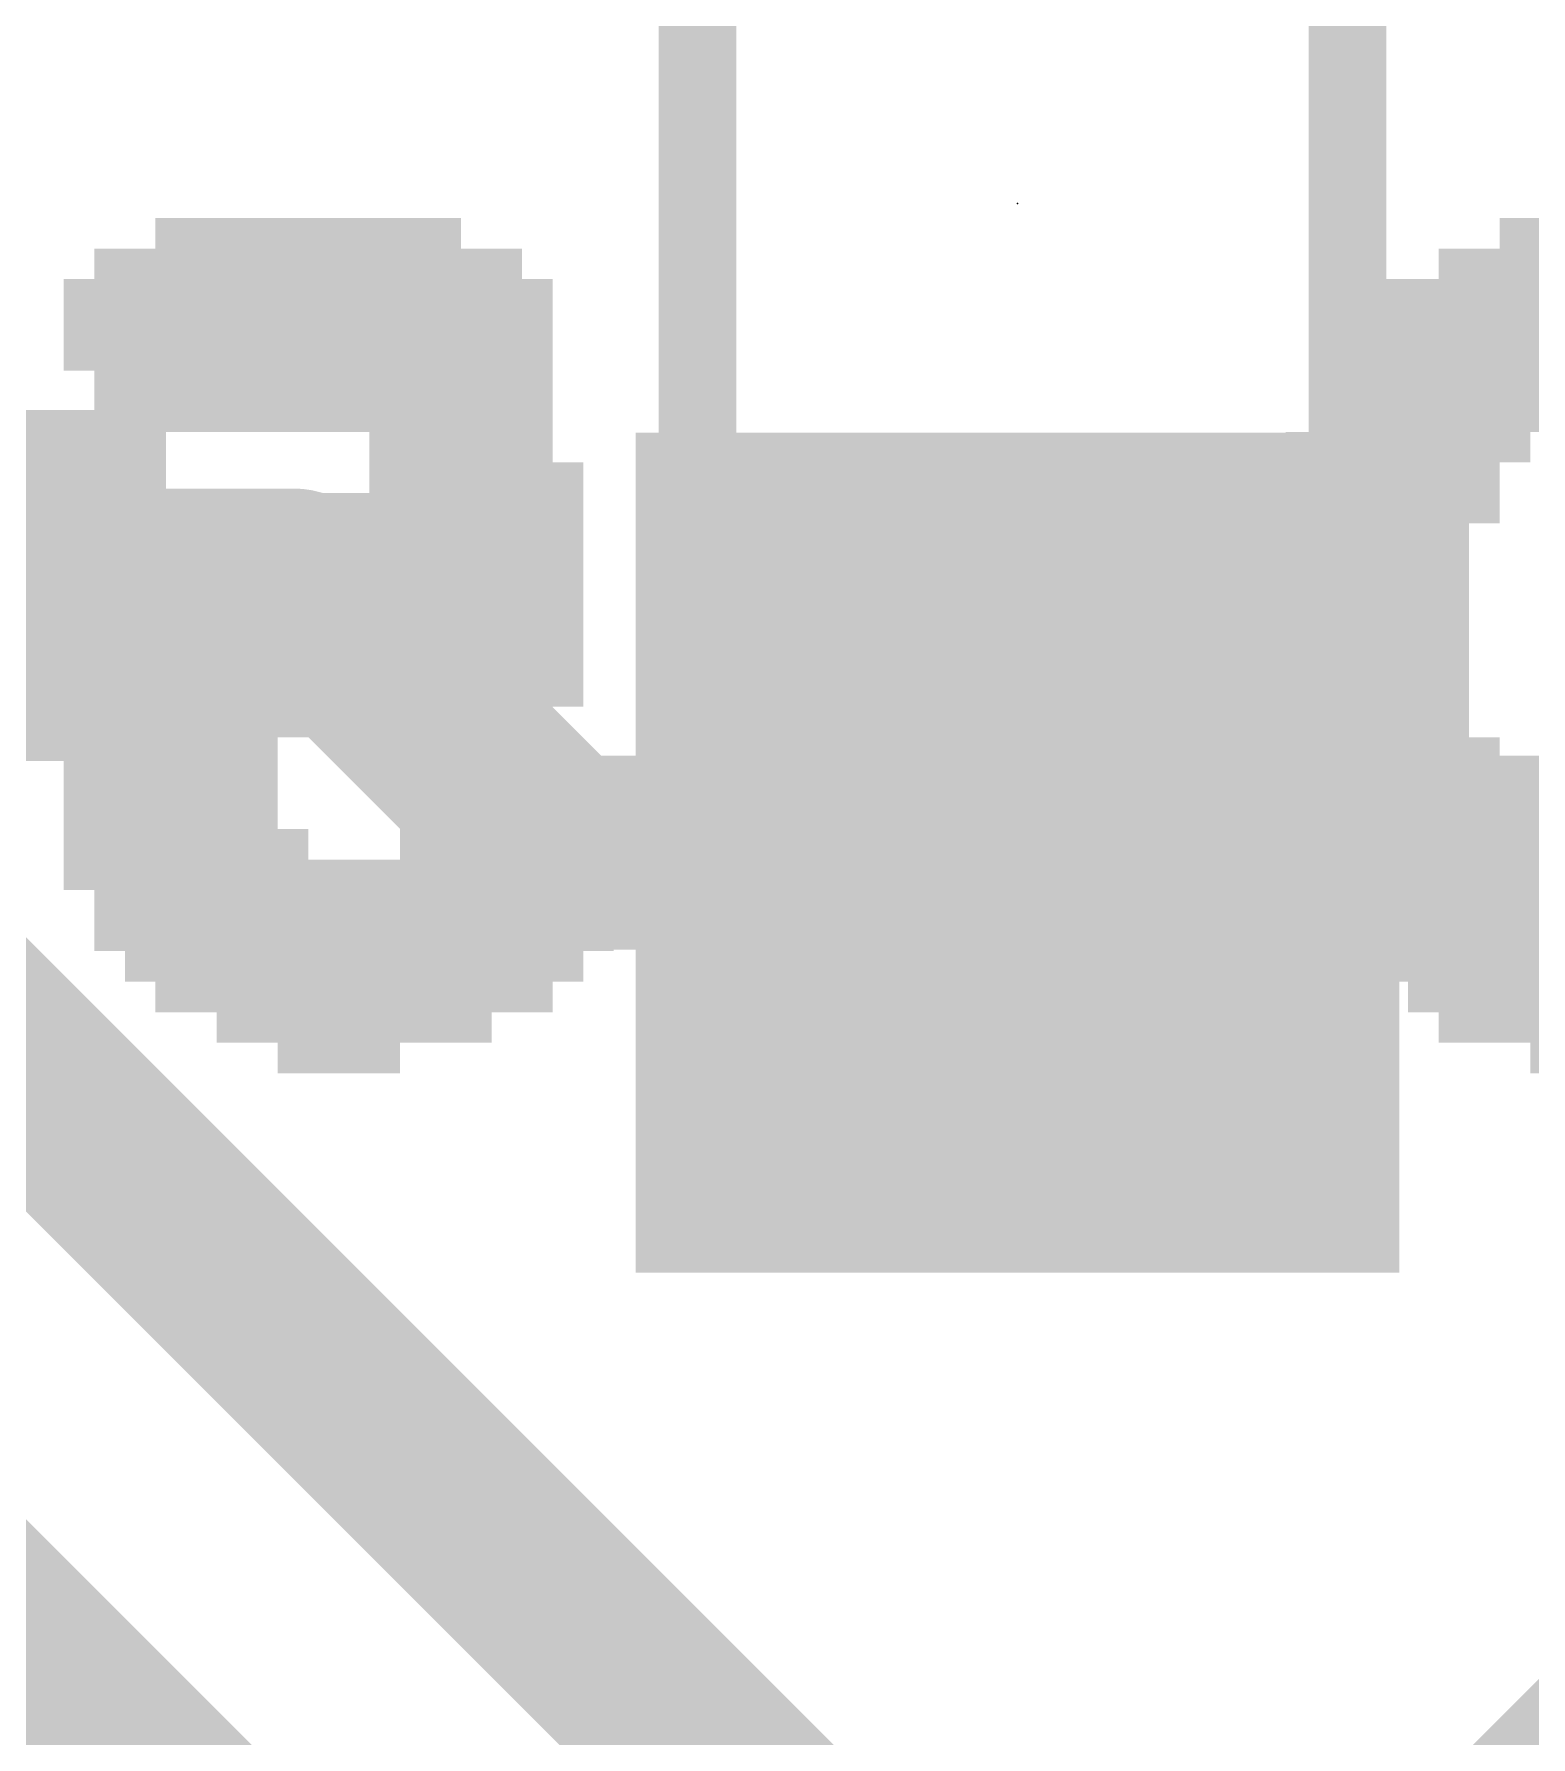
# Model space of a CAD drawing. Extents: x -23 to 84, y -20 to 26.
# Drawn here: x 10.142 to 12.102, y 10.692 to 12.922 of the extents above; entities that cross this region are included whole.
import ezdxf

# ---------------------------------------------------------------- set-up
doc = ezdxf.new("R2010")
doc.units = 0
for name, color, linetype in [('1', 12, 'CONTINUOUS'), ('16', 132, 'CONTINUOUS'), ('22', 40, 'CONTINUOUS'), ('23', 53, 'CONTINUOUS'), ('51', 53, 'CONTINUOUS')]:
    doc.layers.add(name, color=color, linetype=linetype)

# ---------------------------------------------------------------- blocks, each defined once
blk = doc.blocks.new('RECT')
blk.add_solid([(-0.5, -0.5), (0.5, -0.5), (-0.5, 0.5), (0.5, 0.5)])

msp = doc.modelspace()

# ---------------------------------------------------------------- linework, layer by layer
at = {"layer": '1', "const_width": 0.254}
for points in [[(9.99, 12.2), (10.4822, 12.2)], [(10.4822, 12.2), (10.8322, 11.85)], [(10.8322, 11.85), (11.43, 11.85)], [(11.43, 11.85), (12.6882, 11.85)], [(12.05, 10.526), (12.7, 11.176)]]:
    msp.add_lwpolyline(points, dxfattribs=at)
at = {"layer": '1', "const_width": 0.127}
for points in [[(10.5271, 12.2449, 1), (10.4373, 12.1551)], [(10.4822, 12.1365, 1), (10.4822, 12.2635)], [(10.8322, 11.9135, 1), (10.8322, 11.7865)], [(11.43, 11.9135, 1), (11.43, 11.7865)], [(11.43, 11.7865, 1), (11.43, 11.9135)], [(10.7873, 11.8051, 1), (10.8771, 11.8949)]]:
    msp.add_lwpolyline(points, format="xyb", dxfattribs=at)
at = {"layer": '16', "const_width": 0.254}
for points in [[(11.43, 10.2616), (9.4996, 12.192)], [(11.2776, 9.652), (9.4742, 11.4554)]]:
    msp.add_lwpolyline(points, dxfattribs=at)
at = {"layer": '23'}
msp.add_point((11.43, 12.7), dxfattribs=at)
at = {"layer": '51', "const_width": 0.1016}
for points in [[(11.011, 13.056), (11.011, 12.344)], [(11.862, 13.056), (11.862, 12.344)]]:
    msp.add_lwpolyline(points, dxfattribs=at)
at = {"layer": '51', "const_width": 0.0508}
for points in [[(10.9856, 12.344, 1), (11.0364, 12.344)], [(11.8366, 12.344, 1), (11.8874, 12.344)]]:
    msp.add_lwpolyline(points, format="xyb", dxfattribs=at)

# ---------------------------------------------------------------- block references
at = {"layer": '1', "xscale": 0.46, "yscale": 0.65, "rotation": 90}
msp.add_blockref('RECT', (9.99, 12.2), dxfattribs=at)
at = {"layer": '1', "xscale": 1.1, "rotation": 270}
msp.add_blockref('RECT', (11.43, 11.85), dxfattribs=at)
at = {"layer": '22', "yscale": 0.04, "rotation": 180}
for p, xscale in [((10.5012, 12.6612), 0.4), ((12.1812, 12.6612), 0.24), ((10.5012, 12.6212), 0.56), ((12.1812, 12.6212), 0.4), ((10.5012, 12.5812), 0.64), ((12.1612, 12.5812), 0.52), ((10.5012, 12.5412), 0.64), ((12.1612, 12.5412), 0.6), ((10.5012, 12.5012), 0.64), ((12.1812, 12.5012), 0.64), ((10.5212, 12.4612), 0.6), ((12.1612, 12.4612), 0.68), ((10.5212, 12.4212), 0.6), ((12.1812, 12.4212), 0.72), ((10.7012, 12.3812), 0.24), ((11.9412, 12.3812), 0.32), ((10.7212, 12.3412), 0.28), ((11.0612, 12.3412), 0.16), ((11.5612, 12.3412), 0.12), ((11.9212, 12.3412), 0.28), ((10.6812, 12.3012), 0.36), ((11.0612, 12.3012), 0.24), ((11.5612, 12.3012), 0.2), ((11.9212, 12.3012), 0.28), ((10.6212, 12.2612), 0.48), ((11.0812, 12.2612), 0.28), ((11.5612, 12.2612), 0.28), ((11.9012, 12.2612), 0.24), ((10.5812, 12.2212), 0.56), ((11.1012, 12.2212), 0.32), ((11.5412, 12.2212), 0.32), ((11.9012, 12.2212), 0.24), ((10.5612, 12.1812), 0.6), ((11.1212, 12.1812), 0.36), ((11.5212, 12.1812), 0.36), ((11.8812, 12.1812), 0.28), ((10.5412, 12.1412), 0.64), ((11.3212, 12.1412), 0.68), ((11.8812, 12.1412), 0.28), ((10.5412, 12.1012), 0.64), ((11.3212, 12.1012), 0.6), ((11.8812, 12.1012), 0.28), ((10.5212, 12.0612), 0.68), ((11.3212, 12.0612), 0.52), ((11.9012, 12.0612), 0.24), ((10.3412, 12.0212), 0.32), ((10.7212, 12.0212), 0.2), ((11.3212, 12.0212), 0.44), ((11.9012, 12.0212), 0.24), ((10.3212, 11.9812), 0.28), ((11.3212, 11.9812), 0.36), ((11.9212, 11.9812), 0.28), ((10.3212, 11.9412), 0.28), ((11.3212, 11.9412), 0.44), ((11.9212, 11.9412), 0.28), ((10.3212, 11.9012), 0.28), ((10.7412, 11.9012), 0.08), ((11.3212, 11.9012), 0.52), ((11.9212, 11.9012), 0.28), ((10.3412, 11.8612), 0.32), ((10.7412, 11.8612), 0.24), ((11.3212, 11.8612), 0.6), ((11.9412, 11.8612), 0.32), ((10.5212, 11.8212), 0.68), ((11.3212, 11.8212), 0.68), ((12.1812, 11.8212), 0.72), ((10.5612, 11.7812), 0.68), ((11.1212, 11.7812), 0.36), ((11.5212, 11.7812), 0.36), ((12.1612, 11.7812), 0.68), ((10.5612, 11.7412), 0.68), ((11.1012, 11.7412), 0.32), ((11.5412, 11.7412), 0.32), ((12.1812, 11.7412), 0.64), ((10.5612, 11.7012), 0.6), ((11.0812, 11.7012), 0.28), ((11.5612, 11.7012), 0.28), ((12.1612, 11.7012), 0.6), ((10.5612, 11.6612), 0.52), ((11.0612, 11.6612), 0.24), ((11.5612, 11.6612), 0.2), ((12.1812, 11.6612), 0.48), ((10.5612, 11.6212), 0.36), ((11.0812, 11.6212), 0.12), ((11.5612, 11.6212), 0.12), ((12.1612, 11.6212), 0.36), ((10.5412, 11.5812), 0.16), ((12.1612, 11.5812), 0.12)]:
    msp.add_blockref('RECT', p, dxfattribs=dict(at, xscale=xscale))
at = {"layer": '51', "xscale": 0.5001, "yscale": 0.95, "rotation": 270}
msp.add_blockref('RECT', (11.4351, 12.1197), dxfattribs=at)

doc.saveas('drawing.dxf')
